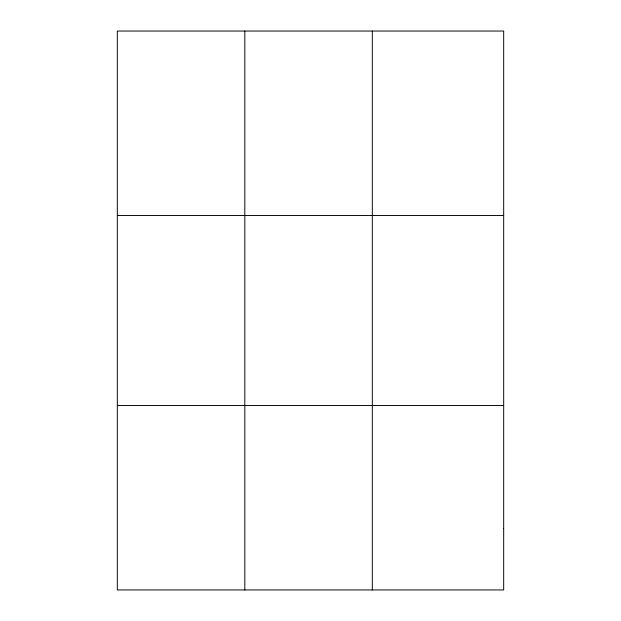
<?xml version="1.0" encoding="UTF-8"?>
<svg xmlns="http://www.w3.org/2000/svg" width="621" height="621" viewBox="0 0 621 621"><rect width="100%" height="100%" fill="white"/><g stroke="black" fill="none" stroke-linecap="round" stroke-linejoin="round"><path stroke-width="0.93" d="M244.821 589.95L244.821 31.05M372.313 589.95L372.313 31.05M117.322 215.487L503.678 215.487M117.322 405.513L503.678 405.513M503.678 528.471L503.678 589.95L117.322 589.95L117.322 31.05L503.678 31.05L503.678 528.471"/></g></svg>
